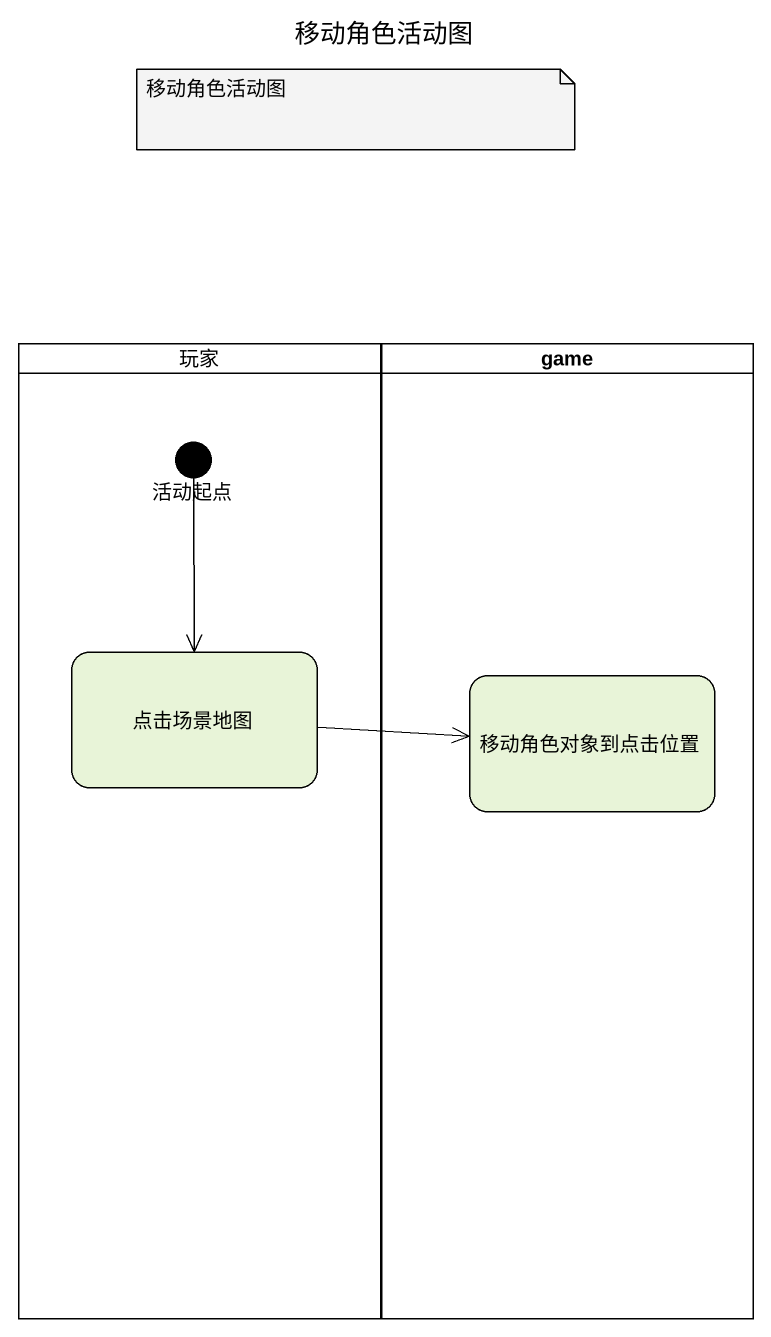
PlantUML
@startuml
title 移动角色活动图
hide empty description
state 玩家 <<partition>> {
  state 活动起点 <<start>>
  state 点击场景地图
}
state game <<partition>> {
  state 移动角色对象到点击位置
}
活动起点 --> 点击场景地图
点击场景地图 -right-> 移动角色对象到点击位置
note as N1
  移动角色活动图
end note
@enduml
